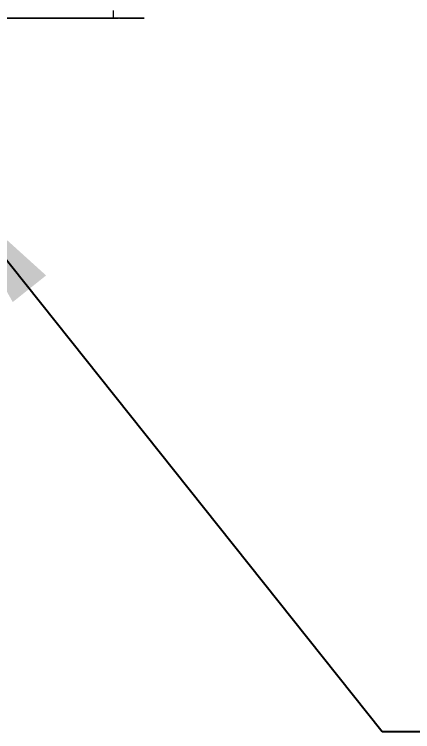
# Model space of a CAD drawing. Header units: inches. Extents: x 1105 to 1525, y -292 to 302.
# Drawn here: x 1455.65 to 1470.99, y -189.55 to -161.93 of the extents above; entities that cross this region are included whole.
import ezdxf

# ---------------------------------------------------------------- set-up
doc = ezdxf.new("R2010")
doc.units = ezdxf.units.IN
doc.header["$LTSCALE"] = 2.42
doc.header["$MEASUREMENT"] = 0
doc.header["$PDMODE"] = 3
doc.header["$PDSIZE"] = 0.3125
doc.layers.get('0').update_dxf_attribs({"linetype": 'CONTINUOUS'})
doc.layers.get('Defpoints').update_dxf_attribs({"linetype": 'CONTINUOUS'})
doc.layers.add('DIM', color=3, linetype='CONTINUOUS', lineweight=18)
doc.styles.get("Standard").update_dxf_attribs({"font": 'arial.ttf', "width": 0.8})
doc.dimstyles.new('ISO-25', dxfattribs={"dimtxt": 5, "dimasz": 2.5, "dimexe": 1.25, "dimexo": 0.625, "dimgap": 2, "dimtad": 1, "dimtih": 1, "dimtoh": 1, "dimdec": 1, "dimdsep": 46, "dimtxsty": 'Standard', "dimcen": 0, "dimclrd": 3, "dimclre": 3, "dimclrt": 4, "dimadec": 0, "dimazin": 0, "dimtfac": 1, "dimtdec": 1, "dimtmove": 0, "dimatfit": 3, "dimfxl": 1, "dimarcsym": 0})

# ---------------------------------------------------------------- blocks, each defined once
blk = doc.blocks.new('*D4')
at = {"layer": 'Defpoints', "color": 0, "transparency": 16777216}
for p in [(1466.72, 44.1), (1394.046, 27.986), (1372.047, -18.442), (1445.071, -26.779), (1445.071, -182.578)]:
    blk.add_point(p, dxfattribs=at)
at = {"layer": 'DIM', "color": 3, "lineweight": -2, "transparency": 16777216}
blk.add_line((1393.435, 27.851), (1352.963, 18.878), dxfattribs=at)
for start, end in [(195.57893, 227.01677), (235.77386, 266.92233)]:
    blk.add_arc((1445.071, 39.3), 93.094, start, end, dxfattribs=at)
at = {"layer": 'DIM', "color": 3, "transparency": 16777216}
for points in [[(1354.588, 14.095), (1356.205, 14.5), (1354.184, 19.148)], [(1440.095, -52.827), (1440.05, -54.493), (1445.071, -53.795)]]:
    blk.add_solid(points, dxfattribs=at)
at = {"layer": 'DIM', "color": 4, "transparency": 16777216, "insert": (1386.802, -33.304), "char_height": 5, "attachment_point": 5}
blk.add_mtext('77°', dxfattribs=at)

msp = doc.modelspace()

# ---------------------------------------------------------------- linework, layer by layer
at = {"linetype": 'Continuous', "lineweight": 18}
msp.add_open_spline([(1459.471, -162.078), (1459.469, -161.928), (1459.468, -161.778)], degree=2, dxfattribs=at)
for points, degree, knots in [([(1459.697, -162.078), (1459.738, -162.078), (1459.778, -162.078), (1460.264, -162.078), (1460.468, -162.078), (1460.616, -162.078), (1460.646, -162.078), (1460.702, -162.078), (1460.348, -162.078), (1460.027, -162.078), (1459.368, -162.078), (1458.113, -162.078), (1455.534, -162.078), (1453.335, -162.078), (1450.186, -162.078), (1448.456, -162.078), (1446.366, -162.078), (1444.735, -162.078), (1443.093, -162.078), (1440.483, -162.078), (1438.316, -162.078), (1435.712, -162.078), (1433.861, -162.078)], 2, [0, 0, 0, 0.006465, 0.006465, 0.106654, 0.106654, 0.181795, 0.181795, 0.284071, 0.284071, 0.386346, 0.386346, 0.590897, 0.590897, 0.693173, 0.693173, 0.744311, 0.744311, 0.795449, 0.795449, 0.897724, 0.897724, 1, 1, 1]), ([(1433.861, -162.078), (1434.256, -162.078), (1435.04, -162.078), (1436.221, -162.078), (1437.324, -162.078), (1438.389, -162.078), (1439.48, -162.078), (1440.65, -162.078), (1441.926, -162.078), (1443.338, -162.078), (1444.932, -162.078), (1446.723, -162.078), (1448.622, -162.078), (1450.462, -162.078), (1452.111, -162.078), (1453.53, -162.078), (1454.736, -162.078), (1455.744, -162.078), (1456.569, -162.078), (1457.241, -162.078), (1457.785, -162.078), (1458.228, -162.078), (1458.597, -162.078), (1458.917, -162.078), (1459.209, -162.078), (1459.455, -162.078), (1459.599, -162.078), (1459.66, -162.078)], 3, [0, 0, 0, 0, 0.048015, 0.091056, 0.129551, 0.164945, 0.201454, 0.24101, 0.283119, 0.329361, 0.381799, 0.441816, 0.507737, 0.571794, 0.628747, 0.679693, 0.725496, 0.766432, 0.80278, 0.835092, 0.863673, 0.888967, 0.912085, 0.934318, 0.956927, 0.981155, 1, 1, 1, 1])]:
    msp.add_open_spline(points, degree=degree, knots=knots, dxfattribs=at)

# ---------------------------------------------------------------- dimensions: what is measured, and where the dimension line sits
at = {"layer": 'DIM'}
dim = msp.add_angular_dim_2l(base=(1372.047, -18.442), line1=((1445.071, -182.578), (1445.071, -26.779)), line2=((1394.046, 27.986), (1466.72, 44.1)), dimstyle='ISO-25', override={"dimasz": 5, "dimtad": 0}, dxfattribs=at)
dim.commit()
dim.dimension.update_dxf_attribs({"geometry": '*D4', "text_midpoint": (1386.802, -33.304)})

# ---------------------------------------------------------------- leaders
msp.add_leader([(1453.118, -168.584), (1469.814, -189.55), (1505.441, -189.55)], dimstyle='ISO-25', override={"dimasz": 5, "dimtad": 0}, dxfattribs=at)

doc.saveas('drawing.dxf')
